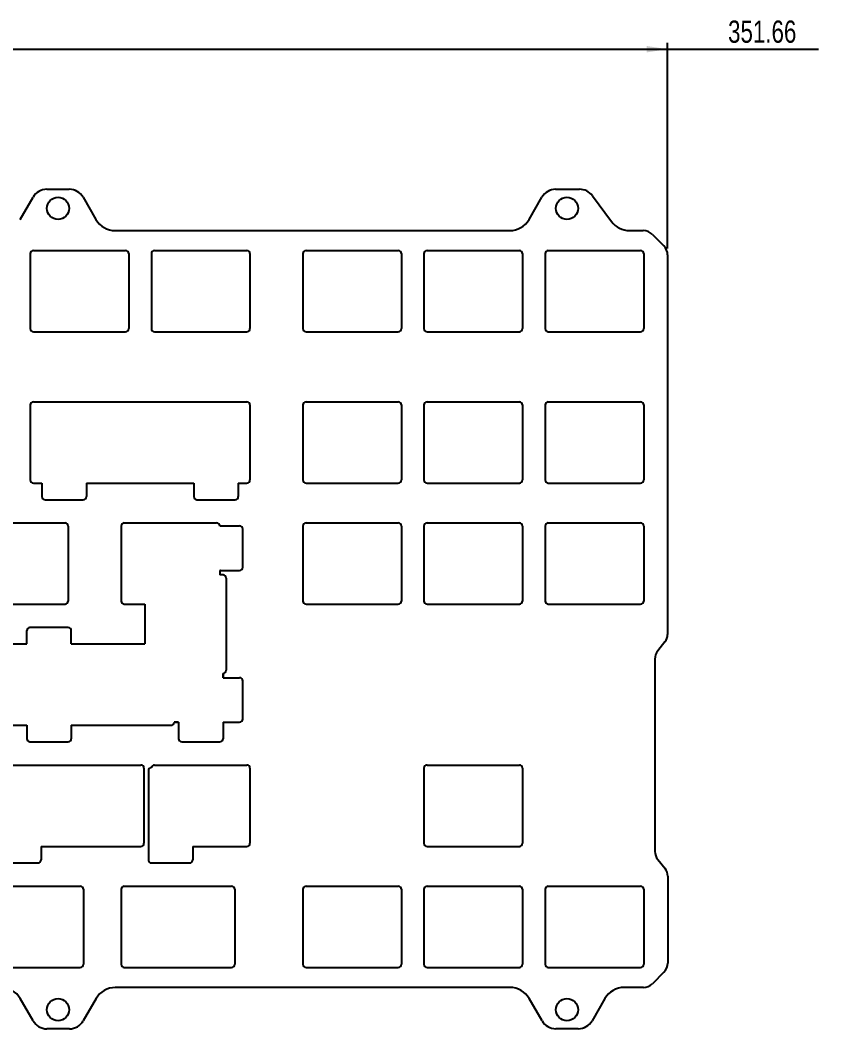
# Model space of a CAD drawing. Header units: millimetres. Extents: x 1 to 1143, y 0 to 513.
# Drawn here: x 685.3 to 811.1, y 354.8 to 513.5 of the extents above; entities that cross this region are included whole.
import ezdxf

# ---------------------------------------------------------------- set-up
doc = ezdxf.new("R2010")
doc.units = ezdxf.units.MM
doc.layers.add('SLD-0', color=179, linetype='Continuous')
doc.styles.add('SLDTEXTSTYLE0', font='TXT', dxfattribs={"width": 0.75})
doc.dimstyles.new('SLDDIMSTYLE0', dxfattribs={"dimtxt": 3.5, "dimasz": 3.302, "dimexe": 0, "dimexo": 0.0625, "dimgap": 0.875, "dimtad": 1, "dimrnd": 1e-09, "dimzin": 12, "dimdsep": 46, "dimtxsty": 'SLDTEXTSTYLE0', "dimsah": 1, "dimcen": 0.09, "dimadec": 0, "dimazin": 3, "dimtfac": 1, "dimtofl": 0, "dimtmove": 0, "dimatfit": 3, "dimfxl": 1, "dimfrac": 2, "dimtolj": 1, "dimtzin": 12, "dimarcsym": 0})

# ---------------------------------------------------------------- blocks, each defined once
blk = doc.blocks.new('_D_1')
at = {"layer": 'SLD-0'}
for p, q in [((435.38, 477.53), (435.38, 509.89)), ((787.05, 477.57), (787.04, 509.93)), ((435.38, 508.89), (787.04, 508.93)), ((787.04, 508.93), (810.78, 508.93))]:
    blk.add_line(p, q, dxfattribs=at)
for points in [[(435.38, 508.89), (438.68, 508.38), (438.68, 509.4)], [(787.04, 508.93), (783.74, 509.44), (783.74, 508.42)]]:
    blk.add_solid(points, dxfattribs=at)
at = {"layer": 'SLD-0', "insert": (796.55, 513.44), "char_height": 3.5, "attachment_point": 1, "rotation": 0.0062, "style": 'SLDTEXTSTYLE0'}
blk.add_mtext('351.66', dxfattribs=at)

msp = doc.modelspace()

# ---------------------------------------------------------------- linework, layer by layer
at = {"layer": 'SLD-0', "color": 7, "linetype": 'Continuous'}
for p, q in [((685.261, 482.14), (687.281, 485.64)), ((689.446, 486.89), (692.982, 486.891)), ((695.147, 485.641), (697.168, 482.141)), ((765.261, 482.144), (767.282, 485.644)), ((769.447, 486.894), (773.203, 486.894)), ((775.212, 485.881), (778.222, 481.813)), ((700.2, 480.392), (762.23, 480.394)), ((781.036, 480.394), (783.218, 480.394)), ((784.632, 479.809), (786.46, 477.98)), ((686.841, 476.773), (686.841, 464.975)), ((686.841, 476.773), (686.841, 464.975)), ((687.341, 477.273), (701.839, 477.273)), ((687.341, 477.273), (701.839, 477.273)), ((702.339, 476.773), (702.339, 464.975)), ((702.339, 476.773), (702.339, 464.975)), ((705.888, 476.773), (705.888, 464.975)), ((705.888, 476.773), (705.888, 464.975)), ((706.388, 477.273), (720.886, 477.273)), ((706.388, 477.273), (720.886, 477.273)), ((721.386, 476.773), (721.386, 464.975)), ((721.386, 476.773), (721.386, 464.975)), ((729.698, 476.773), (729.698, 464.975)), ((729.698, 476.773), (729.698, 464.975)), ((730.198, 477.273), (744.696, 477.273)), ((730.198, 477.273), (744.696, 477.273)), ((745.196, 476.773), (745.196, 464.975)), ((745.196, 476.773), (745.196, 464.975)), ((748.745, 476.773), (748.745, 464.975)), ((748.745, 476.773), (748.745, 464.975)), ((749.245, 477.273), (763.744, 477.273)), ((749.245, 477.273), (763.744, 477.273)), ((764.244, 476.773), (764.244, 464.975)), ((764.244, 476.773), (764.244, 464.975)), ((767.793, 476.773), (767.793, 464.975)), ((767.793, 476.773), (767.793, 464.975)), ((768.293, 477.273), (782.791, 477.273)), ((768.293, 477.273), (782.791, 477.273)), ((783.291, 476.773), (783.291, 464.975)), ((783.291, 476.773), (783.291, 464.975)), ((787.046, 476.566), (787.046, 416.881)), ((687.341, 464.475), (701.839, 464.475)), ((687.341, 464.475), (701.839, 464.475)), ((706.388, 464.475), (720.886, 464.475)), ((706.388, 464.475), (720.886, 464.475)), ((730.198, 464.475), (744.696, 464.475)), ((730.198, 464.475), (744.696, 464.475)), ((749.245, 464.475), (763.744, 464.475)), ((749.245, 464.475), (763.744, 464.475)), ((768.293, 464.475), (782.791, 464.475)), ((768.293, 464.475), (782.791, 464.475)), ((686.841, 452.964), (686.841, 441.165)), ((687.341, 453.464), (701.839, 453.464)), ((696.864, 453.464), (711.363, 453.464)), ((696.864, 453.464), (711.363, 453.464)), ((706.388, 453.464), (720.886, 453.464)), ((721.386, 452.964), (721.386, 441.165)), ((729.698, 452.964), (729.698, 441.165)), ((729.698, 452.964), (729.698, 441.165)), ((729.698, 452.964), (729.698, 441.165)), ((730.198, 453.464), (744.696, 453.464)), ((730.198, 453.464), (744.696, 453.464)), ((730.198, 453.464), (744.696, 453.464)), ((745.196, 452.964), (745.196, 441.165)), ((745.196, 452.964), (745.196, 441.165)), ((745.196, 452.964), (745.196, 441.165)), ((748.745, 452.964), (748.745, 441.165)), ((748.745, 452.964), (748.745, 441.165)), ((748.745, 452.964), (748.745, 441.165)), ((749.245, 453.464), (763.744, 453.464)), ((749.245, 453.464), (763.744, 453.464)), ((749.245, 453.464), (763.744, 453.464)), ((764.244, 452.964), (764.244, 441.165)), ((764.244, 452.964), (764.244, 441.165)), ((764.244, 452.964), (764.244, 441.165)), ((767.793, 452.964), (767.793, 441.165)), ((767.793, 452.964), (767.793, 441.165)), ((767.793, 452.964), (767.793, 441.165)), ((768.293, 453.464), (782.791, 453.464)), ((768.293, 453.464), (782.791, 453.464)), ((768.293, 453.464), (782.791, 453.464)), ((783.291, 452.964), (783.291, 441.165)), ((783.291, 452.964), (783.291, 441.165)), ((783.291, 452.964), (783.291, 441.165)), ((687.341, 440.665), (688.677, 440.665)), ((688.677, 440.665), (688.677, 438.566)), ((688.677, 440.665), (688.677, 438.566)), ((695.677, 440.665), (695.677, 438.566)), ((695.677, 440.665), (695.677, 438.566)), ((695.677, 440.665), (701.839, 440.665)), ((696.864, 440.665), (711.363, 440.665)), ((696.864, 440.665), (711.363, 440.665)), ((706.388, 440.665), (712.551, 440.665)), ((712.551, 440.665), (712.551, 438.566)), ((712.551, 440.665), (712.551, 438.566)), ((719.55, 440.665), (719.55, 438.566)), ((719.55, 440.665), (719.55, 438.566)), ((719.55, 440.665), (720.886, 440.665)), ((730.198, 440.665), (744.696, 440.665)), ((730.198, 440.665), (744.696, 440.665)), ((730.198, 440.665), (744.696, 440.665)), ((749.245, 440.665), (763.744, 440.665)), ((749.245, 440.665), (763.744, 440.665)), ((749.245, 440.665), (763.744, 440.665)), ((768.293, 440.665), (782.791, 440.665)), ((768.293, 440.665), (782.791, 440.665)), ((768.293, 440.665), (782.791, 440.665)), ((689.177, 438.066), (695.177, 438.066)), ((689.177, 438.066), (695.177, 438.066)), ((713.05, 438.066), (719.05, 438.066)), ((713.05, 438.066), (719.05, 438.066)), ((677.817, 434.416), (692.315, 434.416)), ((677.817, 434.416), (692.315, 434.416)), ((677.817, 434.416), (692.315, 434.416)), ((692.815, 433.916), (692.815, 422.118)), ((692.815, 433.916), (692.815, 422.118)), ((692.815, 433.916), (692.815, 422.118)), ((701.126, 433.916), (701.126, 422.118)), ((701.126, 433.916), (701.126, 422.118)), ((701.626, 434.416), (716.125, 434.416)), ((701.626, 434.416), (716.125, 434.416)), ((716.624, 433.929), (719.755, 433.929)), ((716.756, 433.929), (716.624, 433.929)), ((720.255, 427.43), (720.255, 433.429)), ((729.698, 433.916), (729.698, 422.118)), ((729.698, 433.916), (729.698, 422.118)), ((729.698, 433.916), (729.698, 422.118)), ((730.198, 434.416), (744.696, 434.416)), ((730.198, 434.416), (744.696, 434.416)), ((730.198, 434.416), (744.696, 434.416)), ((745.196, 433.916), (745.196, 422.118)), ((745.196, 433.916), (745.196, 422.118)), ((745.196, 433.916), (745.196, 422.118)), ((748.745, 433.916), (748.745, 422.118)), ((748.745, 433.916), (748.745, 422.118)), ((748.745, 433.916), (748.745, 422.118)), ((749.245, 434.416), (763.744, 434.416)), ((749.245, 434.416), (763.744, 434.416)), ((749.245, 434.416), (763.744, 434.416)), ((764.244, 433.916), (764.244, 422.118)), ((764.244, 433.916), (764.244, 422.118)), ((764.244, 433.916), (764.244, 422.118)), ((767.793, 433.916), (767.793, 422.118)), ((767.793, 433.916), (767.793, 422.118)), ((767.793, 433.916), (767.793, 422.118)), ((768.293, 434.416), (782.791, 434.416)), ((768.293, 434.416), (782.791, 434.416)), ((768.293, 434.416), (782.791, 434.416)), ((783.291, 433.916), (783.291, 422.118)), ((783.291, 433.916), (783.291, 422.118)), ((783.291, 433.916), (783.291, 422.118)), ((716.625, 426.93), (716.625, 426.242)), ((716.625, 426.93), (716.625, 426.242)), ((716.625, 426.93), (719.755, 426.93)), ((716.756, 426.93), (716.625, 426.93)), ((717.156, 426.242), (716.625, 426.242)), ((717.156, 426.242), (716.625, 426.242)), ((717.656, 425.742), (717.656, 411.244)), ((717.656, 425.742), (717.656, 411.244)), ((677.817, 421.618), (692.315, 421.618)), ((677.817, 421.618), (692.315, 421.618)), ((677.817, 421.618), (692.315, 421.618)), ((701.626, 421.618), (704.857, 421.618)), ((701.626, 421.618), (704.857, 421.618)), ((704.857, 421.618), (704.857, 415.368)), ((704.857, 421.618), (704.857, 415.368)), ((730.198, 421.618), (744.696, 421.618)), ((730.198, 421.618), (744.696, 421.618)), ((730.198, 421.618), (744.696, 421.618)), ((749.245, 421.618), (763.744, 421.618)), ((749.245, 421.618), (763.744, 421.618)), ((749.245, 421.618), (763.744, 421.618)), ((768.293, 421.618), (782.791, 421.618)), ((768.293, 421.618), (782.791, 421.618)), ((768.293, 421.618), (782.791, 421.618)), ((686.297, 415.368), (686.297, 417.468)), ((692.796, 417.968), (686.796, 417.968)), ((693.296, 415.368), (693.296, 417.468)), ((682.579, 415.368), (686.297, 415.368)), ((693.296, 415.368), (697.077, 415.368)), ((694.484, 415.368), (704.857, 415.368)), ((694.484, 415.368), (704.857, 415.368)), ((786.63, 415.694), (785.506, 414.29)), ((785.049, 412.978), (785.049, 382.748)), ((717.169, 410.744), (717.169, 410.056)), ((717.169, 410.056), (717.169, 410.744)), ((717.169, 410.056), (719.755, 410.056)), ((720.255, 403.557), (720.255, 409.556)), ((709.481, 403.057), (710.17, 403.057)), ((710.17, 403.057), (709.481, 403.057)), ((710.17, 403.057), (710.17, 400.47)), ((717.169, 403.057), (717.169, 400.47)), ((717.169, 403.057), (719.755, 403.057)), ((682.579, 402.57), (686.297, 402.57)), ((686.297, 402.57), (686.297, 400.47)), ((693.296, 402.57), (693.296, 400.47)), ((693.296, 402.57), (697.077, 402.57)), ((694.484, 402.57), (708.982, 402.57)), ((694.484, 402.57), (708.982, 402.57)), ((686.796, 399.97), (692.796, 399.97)), ((710.669, 399.97), (716.669, 399.97)), ((680.198, 396.321), (694.696, 396.321)), ((689.722, 396.321), (704.22, 396.321)), ((689.722, 396.321), (704.22, 396.321)), ((704.72, 395.821), (704.72, 384.022)), ((704.72, 395.821), (704.72, 384.022)), ((705.408, 395.421), (705.408, 381.423)), ((705.408, 395.421), (705.408, 381.423)), ((706.388, 396.321), (720.886, 396.321)), ((721.386, 395.821), (721.386, 384.022)), ((748.745, 395.821), (748.745, 384.022)), ((748.745, 395.821), (748.745, 384.022)), ((748.745, 395.821), (748.745, 384.022)), ((749.245, 396.321), (763.744, 396.321)), ((749.245, 396.321), (763.744, 396.321)), ((749.245, 396.321), (763.744, 396.321)), ((764.244, 395.821), (764.244, 384.022)), ((764.244, 395.821), (764.244, 384.022)), ((764.244, 395.821), (764.244, 384.022)), ((688.534, 383.522), (688.534, 381.423)), ((688.534, 383.522), (688.534, 381.423)), ((688.534, 383.522), (694.696, 383.522)), ((689.722, 383.522), (704.22, 383.522)), ((689.722, 383.522), (704.22, 383.522)), ((712.407, 383.522), (720.886, 383.522)), ((712.407, 383.522), (712.407, 381.423)), ((712.407, 383.522), (712.407, 381.423)), ((749.245, 383.522), (763.744, 383.522)), ((749.245, 383.522), (763.744, 383.522)), ((749.245, 383.522), (763.744, 383.522)), ((682.035, 380.923), (688.034, 380.923)), ((682.035, 380.923), (688.034, 380.923)), ((705.908, 380.923), (711.907, 380.923)), ((705.908, 380.923), (711.907, 380.923)), ((785.522, 381.445), (786.646, 380.041)), ((787.062, 378.854), (787.064, 365.169)), ((677.817, 377.273), (692.315, 377.273)), ((680.198, 377.273), (694.696, 377.273)), ((695.196, 376.773), (695.196, 364.975)), ((701.126, 376.773), (701.126, 364.975)), ((701.126, 376.773), (701.126, 364.975)), ((701.626, 377.273), (716.125, 377.273)), ((701.626, 377.273), (716.125, 377.273)), ((704.007, 377.273), (718.506, 377.273)), ((719.005, 376.773), (719.005, 364.975)), ((729.698, 376.773), (729.698, 364.975)), ((729.698, 376.773), (729.698, 364.975)), ((729.698, 376.773), (729.698, 364.975)), ((730.198, 377.273), (744.696, 377.273)), ((730.198, 377.273), (744.696, 377.273)), ((730.198, 377.273), (744.696, 377.273)), ((745.196, 376.773), (745.196, 364.975)), ((745.196, 376.773), (745.196, 364.975)), ((745.196, 376.773), (745.196, 364.975)), ((748.745, 376.773), (748.745, 364.975)), ((748.745, 376.773), (748.745, 364.975)), ((748.745, 376.773), (748.745, 364.975)), ((749.245, 377.273), (763.744, 377.273)), ((749.245, 377.273), (763.744, 377.273)), ((749.245, 377.273), (763.744, 377.273)), ((764.244, 376.773), (764.244, 364.975)), ((764.244, 376.773), (764.244, 364.975)), ((764.244, 376.773), (764.244, 364.975)), ((767.793, 376.773), (767.793, 364.975)), ((767.793, 376.773), (767.793, 364.975)), ((767.793, 376.773), (767.793, 364.975)), ((768.293, 377.273), (782.791, 377.273)), ((768.293, 377.273), (782.791, 377.273)), ((768.293, 377.273), (782.791, 377.273)), ((783.291, 376.773), (783.291, 364.975)), ((783.291, 376.773), (783.291, 364.975)), ((783.291, 376.773), (783.291, 364.975)), ((677.817, 364.475), (692.315, 364.475)), ((680.198, 364.475), (694.696, 364.475)), ((701.626, 364.475), (716.125, 364.475)), ((701.626, 364.475), (716.125, 364.475)), ((704.007, 364.475), (718.506, 364.475)), ((730.198, 364.475), (744.696, 364.475)), ((730.198, 364.475), (744.696, 364.475)), ((730.198, 364.475), (744.696, 364.475)), ((749.245, 364.475), (763.744, 364.475)), ((749.245, 364.475), (763.744, 364.475)), ((749.245, 364.475), (763.744, 364.475)), ((768.293, 364.475), (782.791, 364.475)), ((768.293, 364.475), (782.791, 364.475)), ((768.293, 364.475), (782.791, 364.475)), ((786.478, 363.755), (784.65, 361.926)), ((762.249, 361.337), (700.218, 361.329)), ((783.236, 361.34), (780.218, 361.34)), ((687.301, 356.077), (685.279, 359.578)), ((697.187, 359.579), (695.167, 356.078)), ((767.301, 356.088), (765.28, 359.588)), ((777.187, 359.589), (775.167, 356.089)), ((693.002, 354.828), (689.466, 354.828)), ((773.002, 354.839), (769.466, 354.838))]:
    msp.add_line(p, q, dxfattribs=at)
for centre in [(691.217, 483.894), (771.218, 483.894), (691.217, 357.834), (771.218, 357.834)]:
    msp.add_circle(centre, 1.75, dxfattribs=at)
for centre, radius, start, end in [((689.446, 484.39), 2.5, 90.00766, 150.00766), ((692.982, 484.391), 2.5, 30.00766, 90.00766), ((769.447, 484.394), 2.5, 90, 150), ((773.203, 484.394), 2.5, 36.49261, 90), ((700.199, 483.892), 3.5, 210.00766, 270.00766), ((762.23, 483.894), 3.5, 270, 330), ((781.036, 483.894), 3.5, 216.49261, 270), ((783.218, 478.394), 2, 45, 90), ((785.046, 476.566), 2, 0, 45), ((687.341, 476.773), 0.5, 90, 180), ((687.341, 476.773), 0.5, 90, 180), ((701.839, 476.773), 0.5, 0, 90), ((701.839, 476.773), 0.5, 0, 90), ((706.388, 476.773), 0.5, 90, 180), ((706.388, 476.773), 0.5, 90, 180), ((720.886, 476.773), 0.5, 0, 90), ((720.886, 476.773), 0.5, 0, 90), ((730.198, 476.773), 0.5, 90, 180), ((730.198, 476.773), 0.5, 90, 180), ((744.696, 476.773), 0.5, 0, 90), ((744.696, 476.773), 0.5, 0, 90), ((749.245, 476.773), 0.5, 90, 180), ((749.245, 476.773), 0.5, 90, 180), ((763.744, 476.773), 0.5, 0, 90), ((763.744, 476.773), 0.5, 0, 90), ((768.293, 476.773), 0.5, 90, 180), ((768.293, 476.773), 0.5, 90, 180), ((782.791, 476.773), 0.5, 0, 90), ((782.791, 476.773), 0.5, 0, 90), ((687.341, 464.975), 0.5, 180, 270), ((687.341, 464.975), 0.5, 180, 270), ((701.839, 464.975), 0.5, 270, 0), ((701.839, 464.975), 0.5, 270, 0), ((706.388, 464.975), 0.5, 180, 270), ((706.388, 464.975), 0.5, 180, 270), ((720.886, 464.975), 0.5, 270, 0), ((720.886, 464.975), 0.5, 270, 0), ((730.198, 464.975), 0.5, 180, 270), ((730.198, 464.975), 0.5, 180, 270), ((744.696, 464.975), 0.5, 270, 0), ((744.696, 464.975), 0.5, 270, 0), ((749.245, 464.975), 0.5, 180, 270), ((749.245, 464.975), 0.5, 180, 270), ((763.744, 464.975), 0.5, 270, 0), ((763.744, 464.975), 0.5, 270, 0), ((768.293, 464.975), 0.5, 180, 270), ((768.293, 464.975), 0.5, 180, 270), ((782.791, 464.975), 0.5, 270, 0), ((782.791, 464.975), 0.5, 270, 0), ((687.341, 452.964), 0.5, 90, 180), ((720.886, 452.964), 0.5, 0, 90), ((730.198, 452.964), 0.5, 90, 180), ((730.198, 452.964), 0.5, 90, 180), ((730.198, 452.964), 0.5, 90, 180), ((744.696, 452.964), 0.5, 0, 90), ((744.696, 452.964), 0.5, 0, 90), ((744.696, 452.964), 0.5, 0, 90), ((749.245, 452.964), 0.5, 90, 180), ((749.245, 452.964), 0.5, 90, 180), ((749.245, 452.964), 0.5, 90, 180), ((763.744, 452.964), 0.5, 0, 90), ((763.744, 452.964), 0.5, 0, 90), ((763.744, 452.964), 0.5, 0, 90), ((768.293, 452.964), 0.5, 90, 180), ((768.293, 452.964), 0.5, 90, 180), ((768.293, 452.964), 0.5, 90, 180), ((782.791, 452.964), 0.5, 0, 90), ((782.791, 452.964), 0.5, 0, 90), ((782.791, 452.964), 0.5, 0, 90), ((687.341, 441.165), 0.5, 180, 270), ((720.886, 441.165), 0.5, 270, 0), ((730.198, 441.165), 0.5, 180, 270), ((730.198, 441.165), 0.5, 180, 270), ((730.198, 441.165), 0.5, 180, 270), ((744.696, 441.165), 0.5, 270, 0), ((744.696, 441.165), 0.5, 270, 0), ((744.696, 441.165), 0.5, 270, 0), ((749.245, 441.165), 0.5, 180, 270), ((749.245, 441.165), 0.5, 180, 270), ((749.245, 441.165), 0.5, 180, 270), ((763.744, 441.165), 0.5, 270, 0), ((763.744, 441.165), 0.5, 270, 0), ((763.744, 441.165), 0.5, 270, 0), ((768.293, 441.165), 0.5, 180, 270), ((768.293, 441.165), 0.5, 180, 270), ((768.293, 441.165), 0.5, 180, 270), ((782.791, 441.165), 0.5, 270, 0), ((782.791, 441.165), 0.5, 270, 0), ((782.791, 441.165), 0.5, 270, 0), ((689.177, 438.566), 0.5, 180, 270), ((689.177, 438.566), 0.5, 180, 270), ((695.177, 438.566), 0.5, 270, 0), ((695.177, 438.566), 0.5, 270, 0), ((713.05, 438.566), 0.5, 180, 270), ((713.05, 438.566), 0.5, 180, 270), ((719.05, 438.566), 0.5, 270, 0), ((719.05, 438.566), 0.5, 270, 0), ((692.315, 433.916), 0.5, 0, 90), ((692.315, 433.916), 0.5, 0, 90), ((692.315, 433.916), 0.5, 0, 90), ((701.626, 433.916), 0.5, 90, 180), ((701.626, 433.916), 0.5, 90, 180), ((716.125, 433.916), 0.5, 0, 90), ((716.125, 433.916), 0.5, 0, 90), ((719.755, 433.429), 0.5, 0, 90), ((730.198, 433.916), 0.5, 90, 180), ((730.198, 433.916), 0.5, 90, 180), ((730.198, 433.916), 0.5, 90, 180), ((744.696, 433.916), 0.5, 0, 90), ((744.696, 433.916), 0.5, 0, 90), ((744.696, 433.916), 0.5, 0, 90), ((749.245, 433.916), 0.5, 90, 180), ((749.245, 433.916), 0.5, 90, 180), ((749.245, 433.916), 0.5, 90, 180), ((763.744, 433.916), 0.5, 0, 90), ((763.744, 433.916), 0.5, 0, 90), ((763.744, 433.916), 0.5, 0, 90), ((768.293, 433.916), 0.5, 90, 180), ((768.293, 433.916), 0.5, 90, 180), ((768.293, 433.916), 0.5, 90, 180), ((782.791, 433.916), 0.5, 0, 90), ((782.791, 433.916), 0.5, 0, 90), ((782.791, 433.916), 0.5, 0, 90), ((719.755, 427.43), 0.5, 270, 0), ((717.156, 425.742), 0.5, 0, 90), ((717.156, 425.742), 0.5, 0, 90), ((692.315, 422.118), 0.5, 270, 0), ((692.315, 422.118), 0.5, 270, 0), ((692.315, 422.118), 0.5, 270, 0), ((701.626, 422.118), 0.5, 180, 270), ((701.626, 422.118), 0.5, 180, 270), ((730.198, 422.118), 0.5, 180, 270), ((730.198, 422.118), 0.5, 180, 270), ((730.198, 422.118), 0.5, 180, 270), ((744.696, 422.118), 0.5, 270, 0), ((744.696, 422.118), 0.5, 270, 0), ((744.696, 422.118), 0.5, 270, 0), ((749.245, 422.118), 0.5, 180, 270), ((749.245, 422.118), 0.5, 180, 270), ((749.245, 422.118), 0.5, 180, 270), ((763.744, 422.118), 0.5, 270, 0), ((763.744, 422.118), 0.5, 270, 0), ((763.744, 422.118), 0.5, 270, 0), ((768.293, 422.118), 0.5, 180, 270), ((768.293, 422.118), 0.5, 180, 270), ((768.293, 422.118), 0.5, 180, 270), ((782.791, 422.118), 0.5, 270, 0), ((782.791, 422.118), 0.5, 270, 0), ((782.791, 422.118), 0.5, 270, 0), ((686.796, 417.468), 0.5, 90, 180), ((692.796, 417.468), 0.5, 0, 90), ((785.146, 416.881), 1.9, 321.34019, 360), ((787.149, 412.981), 2.1, 141.45146, 180.08688), ((717.156, 411.244), 0.5, 270, 0), ((717.156, 411.244), 0.5, 270, 0), ((719.755, 409.556), 0.5, 0, 90), ((708.982, 403.07), 0.5, 270, 0), ((708.982, 403.07), 0.5, 270, 0), ((719.755, 403.557), 0.5, 270, 0), ((686.796, 400.47), 0.5, 180, 270), ((692.796, 400.47), 0.5, 270, 0), ((710.669, 400.47), 0.5, 180, 270), ((716.669, 400.47), 0.5, 270, 0), ((704.22, 395.821), 0.5, 0, 90), ((704.22, 395.821), 0.5, 0, 90), ((705.908, 395.421), 0.5, 90, 180), ((705.908, 395.421), 0.5, 90, 180), ((706.388, 395.821), 0.5, 90, 168.47287), ((720.886, 395.821), 0.5, 0, 90), ((749.245, 395.821), 0.5, 90, 180), ((749.245, 395.821), 0.5, 90, 180), ((749.245, 395.821), 0.5, 90, 180), ((763.744, 395.821), 0.5, 0, 90), ((763.744, 395.821), 0.5, 0, 90), ((763.744, 395.821), 0.5, 0, 90), ((704.22, 384.022), 0.5, 270, 0), ((704.22, 384.022), 0.5, 270, 0), ((720.886, 384.022), 0.5, 270, 0), ((749.245, 384.022), 0.5, 180, 270), ((749.245, 384.022), 0.5, 180, 270), ((749.245, 384.022), 0.5, 180, 270), ((763.744, 384.022), 0.5, 270, 0), ((763.744, 384.022), 0.5, 270, 0), ((763.744, 384.022), 0.5, 270, 0), ((787.148, 382.773), 2.1, 180.69108, 219.24049), ((688.034, 381.423), 0.5, 270, 0), ((688.034, 381.423), 0.5, 270, 0), ((705.908, 381.423), 0.5, 180, 270), ((705.908, 381.423), 0.5, 180, 270), ((711.907, 381.423), 0.5, 270, 0), ((711.907, 381.423), 0.5, 270, 0), ((785.162, 378.854), 1.9, 0.00766, 38.66747), ((694.696, 376.773), 0.5, 0, 90), ((701.626, 376.773), 0.5, 90, 180), ((701.626, 376.773), 0.5, 90, 180), ((718.506, 376.773), 0.5, 0, 90), ((730.198, 376.773), 0.5, 90, 180), ((730.198, 376.773), 0.5, 90, 180), ((730.198, 376.773), 0.5, 90, 180), ((744.696, 376.773), 0.5, 0, 90), ((744.696, 376.773), 0.5, 0, 90), ((744.696, 376.773), 0.5, 0, 90), ((749.245, 376.773), 0.5, 90, 180), ((749.245, 376.773), 0.5, 90, 180), ((749.245, 376.773), 0.5, 90, 180), ((763.744, 376.773), 0.5, 0, 90), ((763.744, 376.773), 0.5, 0, 90), ((763.744, 376.773), 0.5, 0, 90), ((768.293, 376.773), 0.5, 90, 180), ((768.293, 376.773), 0.5, 90, 180), ((768.293, 376.773), 0.5, 90, 180), ((782.791, 376.773), 0.5, 0, 90), ((782.791, 376.773), 0.5, 0, 90), ((782.791, 376.773), 0.5, 0, 90), ((694.696, 364.975), 0.5, 270, 0), ((701.626, 364.975), 0.5, 180, 270), ((701.626, 364.975), 0.5, 180, 270), ((718.506, 364.975), 0.5, 270, 0), ((730.198, 364.975), 0.5, 180, 270), ((730.198, 364.975), 0.5, 180, 270), ((730.198, 364.975), 0.5, 180, 270), ((744.696, 364.975), 0.5, 270, 0), ((744.696, 364.975), 0.5, 270, 0), ((744.696, 364.975), 0.5, 270, 0), ((749.245, 364.975), 0.5, 180, 270), ((749.245, 364.975), 0.5, 180, 270), ((749.245, 364.975), 0.5, 180, 270), ((763.744, 364.975), 0.5, 270, 0), ((763.744, 364.975), 0.5, 270, 0), ((763.744, 364.975), 0.5, 270, 0), ((768.293, 364.975), 0.5, 180, 270), ((768.293, 364.975), 0.5, 180, 270), ((768.293, 364.975), 0.5, 180, 270), ((782.791, 364.975), 0.5, 270, 0), ((782.791, 364.975), 0.5, 270, 0), ((782.791, 364.975), 0.5, 270, 0), ((785.064, 365.169), 2, 315.00766, 0.00766), ((783.236, 363.34), 2, 270.00766, 315.00766), ((682.248, 357.828), 3.5, 30.00765, 90.00765), ((700.219, 357.829), 3.5, 90.00766, 150.00766), ((762.249, 357.837), 3.5, 30.00766, 90.00766), ((780.219, 357.84), 3.5, 90.00766, 150.00766), ((689.466, 357.328), 2.5, 210.00765, 270.00766), ((693.002, 357.328), 2.5, 270.00766, 330.00766), ((769.466, 357.338), 2.5, 210.00766, 270.00766), ((773.002, 357.339), 2.5, 270.00766, 330.00766)]:
    msp.add_arc(centre, radius, start, end, dxfattribs=at)

# ---------------------------------------------------------------- dimensions: what is measured, and where the dimension line sits
at = {"layer": 'SLD-0'}
dim = msp.add_linear_dim(base=(787.043, 508.93), p1=(435.383, 476.528), p2=(787.046, 476.566), angle=0.0062, dimstyle='SLDDIMSTYLE0', dxfattribs=at)
dim.commit()
dim.dimension.update_dxf_attribs({"geometry": '_D_1', "text_midpoint": (803.667, 508.931), "dimtype": 160})

doc.saveas('drawing.dxf')
